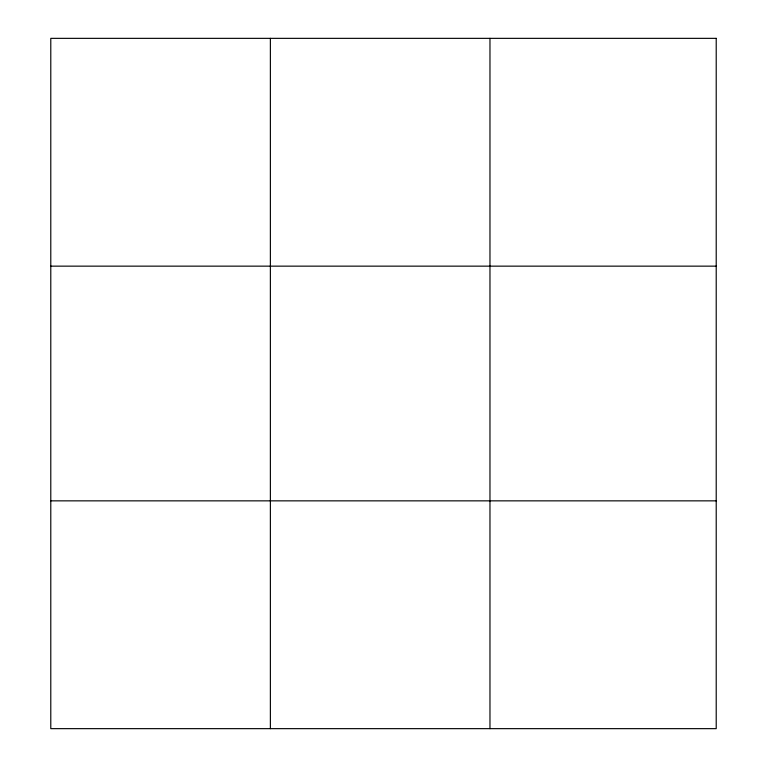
<?xml version="1.0" encoding="UTF-8"?>
<svg xmlns="http://www.w3.org/2000/svg" width="767" height="767" viewBox="0 0 767 767"><rect width="100%" height="100%" fill="white"/><g stroke="black" fill="none" stroke-linecap="round" stroke-linejoin="round"><path stroke-width="1.15" d="M270.377 728.65L270.377 38.35M489.969 728.65L489.969 38.35M50.785 266.149L716.215 266.149M50.785 500.851L716.215 500.851M716.215 38.35L716.215 728.65L50.785 728.65L50.785 38.35L716.215 38.35"/></g></svg>
